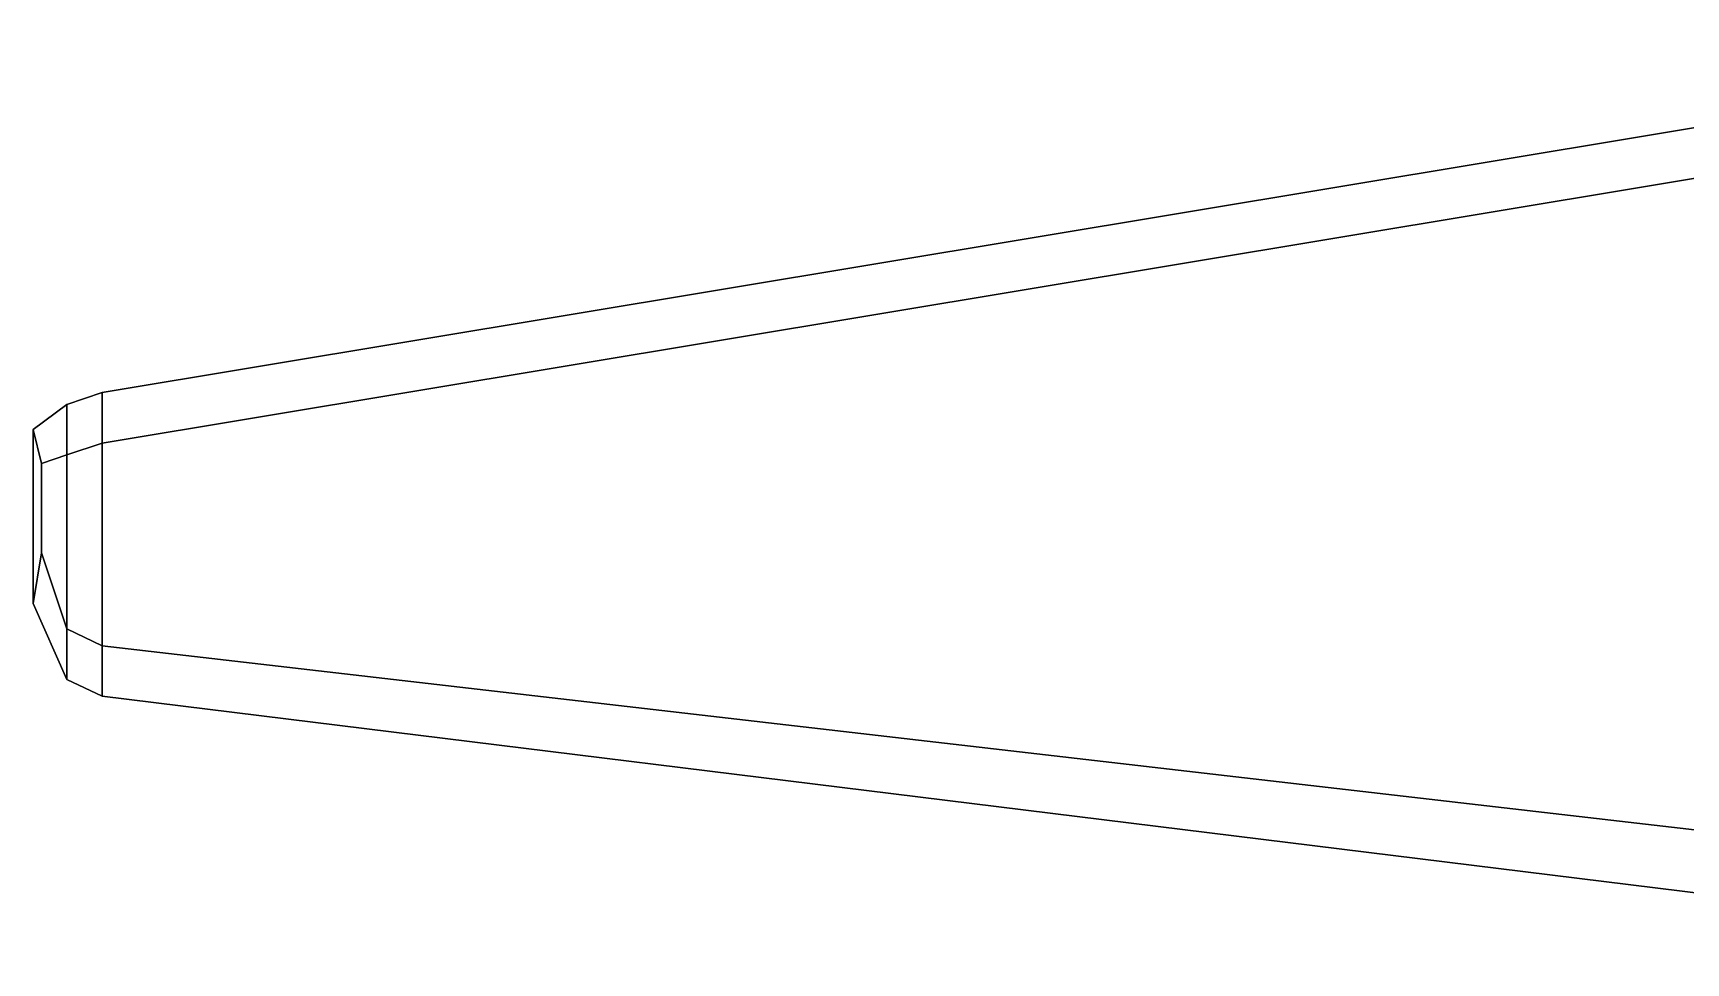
# Model space of a CAD drawing. Header units: millimetres. Extents: x -14.8 to 14.8, y -9.4 to 11.3.
# Drawn here: x -14.82 to -5.03, y 0.84 to 6.35 of the extents above; entities that cross this region are included whole.
import ezdxf

# ---------------------------------------------------------------- set-up
doc = ezdxf.new("R2010")
doc.units = ezdxf.units.MM
doc.layers.add('wing2', color=5, linetype='Continuous')

msp = doc.modelspace()

# ---------------------------------------------------------------- linework, layer by layer
at = {"layer": 'wing2'}
for points in [[(-1.61, 6.35, 2.1), (-14.41, 4.22, 3.95), (-14.41, 3.92, 3.83), (-1.61, 6.05, 1.66)], [(-1.61, 6.05, 2.54), (-14.41, 3.92, 4.06), (-14.41, 4.22, 3.95), (-1.61, 6.35, 2.1)], [(-1.61, 6.05, 1.66), (-14.41, 3.92, 3.83), (-14.41, 2.72, 3.83), (-1.61, 1.24, 1.66)], [(-14.41, 2.72, 4.06), (-14.41, 3.92, 4.06), (-1.61, 6.05, 2.54), (-1.61, 1.24, 2.54)], [(-14.41, 3.92, 4.06), (-14.62, 3.85, 4.09), (-14.62, 4.15, 3.98), (-14.41, 4.22, 3.95)], [(-14.41, 4.22, 3.95), (-14.62, 4.15, 3.98), (-14.62, 3.85, 3.87), (-14.41, 3.92, 3.83)], [(-14.62, 4.15, 3.98), (-14.82, 4, 4.01), (-14.77, 3.8, 3.9), (-14.62, 3.85, 3.87)], [(-14.62, 3.85, 4.09), (-14.77, 3.8, 4.1), (-14.82, 4, 4.01), (-14.62, 4.15, 3.98)], [(-14.77, 3.27, 3.9), (-14.77, 3.8, 3.9), (-14.82, 4, 4.01), (-14.82, 2.97, 4.01)], [(-14.82, 2.97, 4.01), (-14.82, 4, 4.01), (-14.77, 3.8, 4.1), (-14.77, 3.27, 4.1)], [(-14.41, 3.92, 3.83), (-14.62, 3.85, 3.87), (-14.62, 2.82, 3.87), (-14.41, 2.72, 3.83)], [(-14.62, 2.82, 4.09), (-14.62, 3.85, 4.09), (-14.41, 3.92, 4.06), (-14.41, 2.72, 4.06)], [(-14.62, 3.85, 3.87), (-14.77, 3.8, 3.9), (-14.77, 3.27, 3.9), (-14.62, 2.82, 3.87)], [(-14.77, 3.27, 4.1), (-14.77, 3.8, 4.1), (-14.62, 3.85, 4.09), (-14.62, 2.82, 4.09)], [(-14.62, 2.82, 3.87), (-14.77, 3.27, 3.9), (-14.82, 2.97, 4.01), (-14.62, 2.52, 3.98)], [(-14.62, 2.52, 3.98), (-14.82, 2.97, 4.01), (-14.77, 3.27, 4.1), (-14.62, 2.82, 4.09)], [(-14.41, 2.42, 3.95), (-14.62, 2.52, 3.98), (-14.62, 2.82, 4.09), (-14.41, 2.72, 4.06)], [(-14.41, 2.72, 3.83), (-14.62, 2.82, 3.87), (-14.62, 2.52, 3.98), (-14.41, 2.42, 3.95)], [(-1.61, 0.84, 2.1), (-14.41, 2.42, 3.95), (-14.41, 2.72, 4.06), (-1.61, 1.24, 2.54)], [(-1.61, 1.24, 1.66), (-14.41, 2.72, 3.83), (-14.41, 2.42, 3.95), (-1.61, 0.84, 2.1)]]:
    msp.add_3dface(points, dxfattribs=at)

doc.saveas('drawing.dxf')
